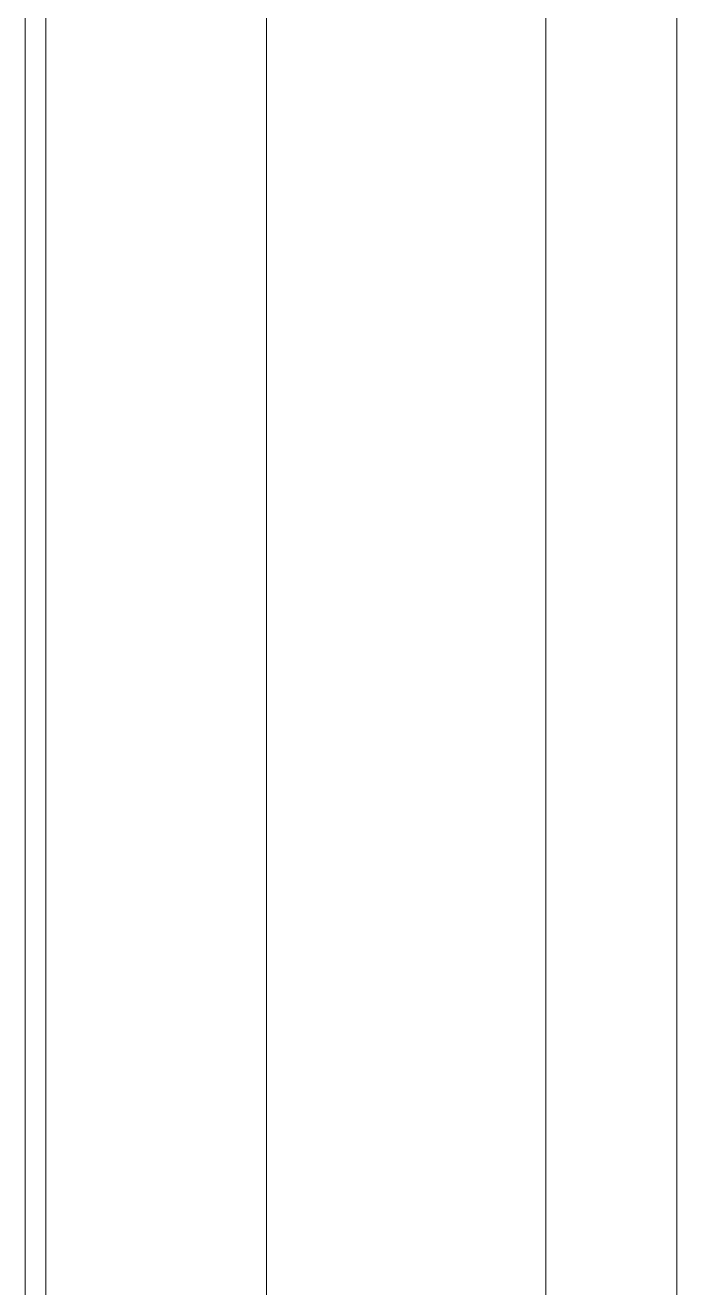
# Model space of a CAD drawing. Header units: millimetres. Extents: x 35540 to 832230, y -10956 to 416550.
# Drawn here: x 197633.1 to 197727.6, y 41776.2 to 41959.3 of the extents above; entities that cross this region are included whole.
import ezdxf

# ---------------------------------------------------------------- set-up
doc = ezdxf.new("R2010")
doc.units = ezdxf.units.MM
doc.layers.add('Q-CASE', color=31, linetype='Continuous', lineweight=5)

# ---------------------------------------------------------------- blocks, each defined once
blk = doc.blocks.new('DLN_Cat Ladder - 750x750x5000 _WDH_-9766194-2_F U_F_A_')
at = {"layer": 'Q-CASE'}
for p, q in [((269.7, -707.5), (-180.3, -707.5)), ((260.7, -707.5), (-171.3, -707.5)), ((260.7, -707.5), (-171.3, -707.5)), ((260.7, -707.5), (-171.3, -707.5)), ((260.7, -707.5), (-171.3, -707.5)), ((260.7, -707.5), (-171.3, -707.5)), ((260.7, -707.5), (-171.3, -707.5)), ((260.7, -707.5), (-171.3, -707.5)), ((260.7, -707.5), (-171.3, -707.5)), ((260.7, -707.5), (-171.3, -707.5)), ((260.7, -707.5), (-171.3, -707.5)), ((260.7, -707.5), (-171.3, -707.5)), ((260.7, -707.5), (-171.3, -707.5)), ((260.7, -707.5), (-171.3, -707.5)), ((260.7, -707.5), (-171.3, -707.5)), ((260.7, -707.5), (-171.3, -707.5)), ((-180.3, -726.5), (269.7, -726.5)), ((-171.3, -726.5), (260.7, -726.5)), ((-171.3, -726.5), (260.7, -726.5)), ((-171.3, -726.5), (260.7, -726.5)), ((-171.3, -726.5), (260.7, -726.5)), ((-171.3, -726.5), (260.7, -726.5)), ((-171.3, -726.5), (260.7, -726.5)), ((-171.3, -726.5), (260.7, -726.5)), ((-171.3, -726.5), (260.7, -726.5)), ((-171.3, -726.5), (260.7, -726.5)), ((-171.3, -726.5), (260.7, -726.5)), ((-171.3, -726.5), (260.7, -726.5)), ((-171.3, -726.5), (260.7, -726.5)), ((-171.3, -726.5), (260.7, -726.5)), ((-171.3, -726.5), (260.7, -726.5)), ((-171.3, -726.5), (260.7, -726.5)), ((-171.3, -726.5), (260.7, -726.5)), ((-171.3, -726.5), (260.7, -726.5)), ((286.7, -767), (-197.3, -767)), ((-194.3, -767), (283.7, -767)), ((-189.3, -767), (277.66, -767)), ((277.66, -767), (-189.3, -767)), ((283.7, -799), (-194.3, -799)), ((251.7, -799), (-162.3, -799)), ((-162.3, -799), (251.7, -799)), ((-162.3, -799), (251.7, -799)), ((251.7, -799), (-162.3, -799)), ((-162.3, -799), (251.7, -799)), ((-197.3, -802), (286.7, -802)), ((251.7, -802), (-162.3, -802)), ((-162.3, -802), (251.7, -802)), ((251.7, -802), (-162.3, -802)), ((-162.3, -802), (251.7, -802)), ((251.7, -802), (-162.3, -802))]:
    blk.add_line(p, q, dxfattribs=at)
at = {"layer": 'Q-CASE', "flags": 128}
blk.add_lwpolyline([(267.03, -707.5), (260.7, -707.5), (-171.3, -707.5)], dxfattribs=at)
blk.add_lwpolyline([(267.03, -707.5), (260.7, -707.5), (-171.3, -707.5)], dxfattribs=at)

msp = doc.modelspace()

# ---------------------------------------------------------------- block references
at = {"layer": 'Q-CASE', "rotation": 269.9999999999997}
msp.add_blockref('DLN_Cat Ladder - 750x750x5000 _WDH_-9766194-2_F U_F_A_', (198435.12, 41877.19), dxfattribs=at)

doc.saveas('drawing.dxf')
